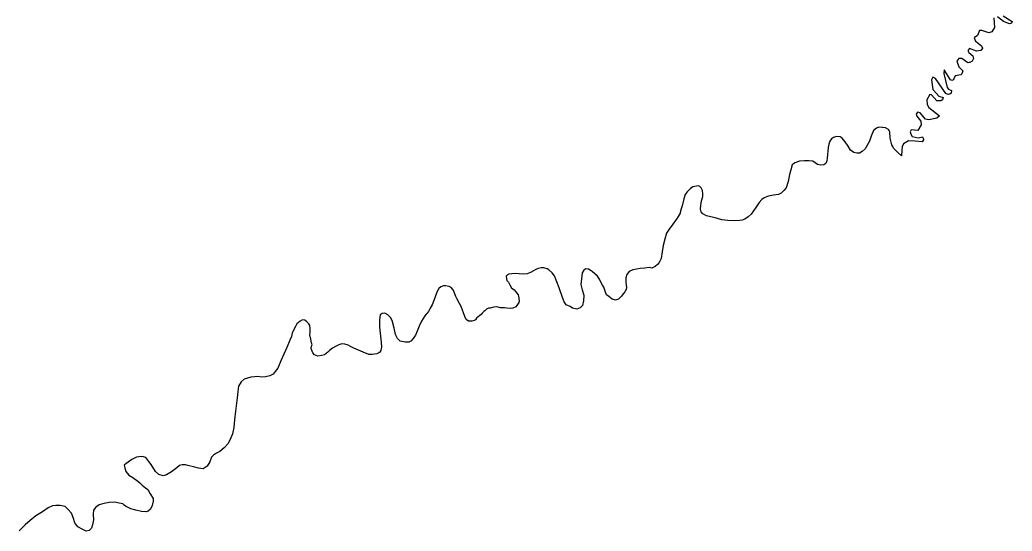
# Model space of a CAD drawing. Extents: x -312 to 667, y -1017 to 963.
# Drawn here: x 566.8 to 656.8, y 561.4 to 607.9 of the extents above; entities that cross this region are included whole.
import ezdxf

# ---------------------------------------------------------------- set-up
doc = ezdxf.new("R2010")
doc.units = 0
doc.header["$MEASUREMENT"] = 0
doc.layers.add('LINEAS_DE_MAPA', color=7, linetype='CONTINUOUS')

msp = doc.modelspace()

# ---------------------------------------------------------------- linework, layer by layer
at = {"layer": 'LINEAS_DE_MAPA', "color": 7}
for points in [[(655.162, 608.056), (655.209, 607.19), (654.98, 606.782), (654.704, 606.7), (654.06, 606.924), (653.849, 606.901), (653.673, 606.471), (653.375, 606.253), (653.497, 605.958), (653.593, 605.878), (654.037, 605.514), (654.119, 605.32), (653.975, 605.108), (653.59, 605.029), (652.936, 605.281), (652.798, 605.109), (652.88, 604.916), (653.236, 604.626), (653.32, 604.364), (653.176, 604.137), (652.987, 603.999), (652.888, 603.992), (652.806, 603.986), (652.243, 604.377), (651.978, 604.362), (651.803, 604.126), (651.973, 603.616), (652.331, 603.242), (652.262, 602.976), (652.151, 602.881), (651.642, 602.807), (651.526, 602.523), (651.487, 602.43), (651.339, 602.369), (651.224, 602.429), (650.657, 603.333), (650.605, 602.995), (650.908, 601.729), (651.026, 601.587), (651.325, 601.471), (651.273, 601.217), (651.164, 601.136), (651.018, 601.09), (650.812, 601.189), (649.857, 602.543), (649.626, 602.661), (649.494, 602.432), (649.61, 601.569), (649.672, 601.501), (650.178, 600.94), (650.563, 600.826), (650.488, 600.617), (650.334, 600.516), (649.977, 600.529), (649.491, 601.061), (649.358, 601.095), (649.064, 600.614), (649.093, 600.18), (649.26, 599.918), (650.222, 599.148), (649.972, 598.964), (649.244, 598.813), (648.948, 598.873), (648.466, 599.431), (648.356, 599.455), (648.239, 599.481), (648.104, 599.321), (648.155, 599.119), (648.529, 598.675), (648.562, 598.336), (648.264, 597.843), (647.662, 597.893), (647.566, 597.715), (647.614, 597.486), (647.749, 597.284), (648.3, 597.172), (648.687, 597.266), (648.731, 597.132), (648.781, 596.973), (648.657, 596.799), (648.027, 596.848), (647.399, 596.896), (646.971, 596.629), (646.829, 596.333), (646.814, 596.032), (646.792, 595.542), (646.487, 595.797), (646.053, 596.227), (645.988, 596.371), (645.912, 596.541), (645.763, 597.133), (645.714, 597.71), (645.607, 597.916), (645.32, 598.064), (645.051, 598.106), (645.037, 598.106), (644.708, 598.124), (644.508, 598.052), (644.25, 597.834), (644.031, 597.316), (643.859, 596.877), (643.475, 596.178), (643.209, 595.909), (642.964, 595.774), (642.722, 595.776), (642.438, 595.838), (642.162, 596.054), (641.939, 596.398), (641.658, 596.804), (641.395, 597.121), (641.209, 597.254), (640.867, 597.272), (640.598, 597.21), (640.437, 597.062), (640.285, 596.862), (640.176, 596.602), (640.11, 596.285), (640.032, 595.332), (639.989, 595.062), (639.903, 594.834), (639.729, 594.724), (639.467, 594.695), (639.146, 594.745), (638.946, 594.896), (638.743, 595.031), (638.373, 595.089), (637.991, 595.078), (637.538, 595.046), (637.099, 594.889), (636.945, 594.766), (636.863, 594.7), (636.724, 594.257), (636.606, 593.828), (636.491, 593.19), (636.301, 592.633), (636.088, 592.374), (635.863, 592.149), (635.605, 592.034), (635.161, 591.948), (634.708, 591.857), (634.626, 591.841), (634.313, 591.716), (634.1, 591.56), (633.851, 591.288), (633.573, 590.83), (633.135, 590.226), (632.874, 589.992), (632.563, 589.764), (632.32, 589.699), (632.113, 589.643), (631.612, 589.635), (631.028, 589.656), (630.487, 589.723), (629.877, 589.903), (629.093, 590.075), (628.76, 590.265), (628.598, 590.444), (628.531, 590.679), (628.586, 591.033), (628.631, 591.439), (628.764, 591.85), (628.767, 592.091), (628.708, 592.376), (628.607, 592.615), (628.49, 592.754), (628.358, 592.792), (628.168, 592.786), (627.846, 592.716), (627.594, 592.531), (627.327, 592.26), (627.151, 592.013), (627.021, 591.618), (626.874, 591.004), (626.794, 590.706), (626.7, 590.383), (626.683, 590.326), (626.423, 589.866), (626.045, 589.322), (625.7, 588.875), (625.47, 588.498), (625.317, 587.953), (625.144, 587.392), (625.054, 586.803), (624.96, 586.197), (624.802, 585.844), (624.793, 585.833), (624.655, 585.676), (624.436, 585.485), (624.138, 585.343), (623.883, 585.379), (623.49, 585.337), (623.071, 585.298), (622.723, 585.224), (622.406, 585.169), (622.075, 585.038), (621.853, 584.764), (621.78, 584.465), (621.777, 584.105), (621.801, 583.766), (621.83, 583.607), (621.795, 583.38), (621.663, 583.194), (621.435, 582.873), (621.366, 582.775), (621.093, 582.508), (620.821, 582.42), (620.526, 582.518), (620.226, 582.747), (620.018, 582.905), (619.889, 583.236), (619.761, 583.59), (619.637, 583.789), (619.544, 584.01), (619.389, 584.344), (619.196, 584.605), (618.946, 584.824), (618.718, 585.014), (618.63, 585.089), (618.385, 585.233), (618.15, 585.256), (617.948, 585.154), (617.801, 584.897), (617.731, 584.35), (617.681, 583.851), (617.806, 583.367), (617.955, 582.865), (617.929, 582.35), (617.84, 581.951), (617.631, 581.717), (617.334, 581.602), (616.935, 581.69), (616.704, 581.833), (616.369, 581.99), (616.172, 582.274), (616.031, 582.655), (615.716, 583.541), (615.506, 584.079), (615.287, 584.645), (615.089, 584.915), (614.77, 585.177), (614.625, 585.278), (614.32, 585.366), (614.238, 585.369), (614.095, 585.374), (613.819, 585.309), (613.591, 585.212), (613.385, 585.083), (613.109, 584.94), (612.826, 584.824), (612.471, 584.772), (612.09, 584.803), (611.735, 584.831), (611.415, 584.828), (611.156, 584.786), (611.042, 584.738), (610.9, 584.601), (610.932, 584.369), (610.973, 584.203), (611.111, 584.062), (611.231, 583.805), (611.39, 583.54), (611.627, 583.357), (611.786, 583.174), (611.986, 582.916), (612.018, 582.779), (612.056, 582.587), (612.099, 582.354), (612.064, 582.214), (611.954, 582.017), (611.789, 581.803), (611.521, 581.71), (611.313, 581.663), (610.973, 581.689), (610.751, 581.724), (610.566, 581.738), (610.394, 581.737), (610.062, 581.828), (609.79, 581.791), (609.471, 581.706), (609.311, 581.704), (609.137, 581.612), (608.968, 581.464), (608.883, 581.394), (608.862, 581.375), (608.746, 581.233), (608.648, 581.114), (608.517, 581.042), (608.365, 580.919), (608.224, 580.781), (608.125, 580.649), (607.993, 580.577), (607.786, 580.528), (607.609, 580.502), (607.492, 580.519), (607.287, 580.657), (607.146, 580.947), (606.843, 581.843), (606.687, 582.12), (606.47, 582.525), (606.357, 582.743), (606.178, 583.143), (606.106, 583.366), (605.91, 583.57), (605.752, 583.66), (605.415, 583.725), (605.24, 583.712), (604.974, 583.619), (604.793, 583.487), (604.623, 583.154), (604.452, 582.649), (604.208, 582.008), (604.028, 581.702), (603.876, 581.407), (603.7, 581.221), (603.654, 581.157), (603.539, 580.997), (603.241, 580.512), (603.03, 580.074), (602.834, 579.594), (602.676, 579.23), (602.468, 578.935), (602.268, 578.702), (602.071, 578.609), (601.761, 578.595), (601.289, 578.708), (601.057, 578.928), (600.904, 579.233), (600.886, 579.27), (600.871, 579.303), (600.868, 579.306), (600.755, 579.893), (600.574, 580.573), (600.411, 580.842), (600.165, 581.106), (599.899, 581.228), (599.672, 581.222), (599.489, 581.086), (599.418, 580.626), (599.42, 579.973), (599.48, 579.433), (599.558, 578.605), (599.61, 578.148), (599.585, 578.037), (599.544, 577.853), (599.434, 577.666), (599.172, 577.561), (598.752, 577.483), (598.447, 577.489), (597.927, 577.692), (597.085, 578.065), (596.781, 578.213), (596.574, 578.326), (596.264, 578.435), (596.001, 578.454), (595.744, 578.372), (595.414, 578.217), (595.144, 578.055), (594.889, 577.847), (594.723, 577.712), (594.441, 577.468), (594.164, 577.388), (593.829, 577.338), (593.521, 577.466), (593.365, 577.633), (593.309, 577.805), (593.25, 577.956), (593.22, 578.022), (593.253, 578.242), (593.312, 578.355), (593.239, 578.55), (593.188, 578.884), (593.106, 579.284), (593.123, 579.527), (593.135, 579.872), (593.112, 580.12), (593.013, 580.279), (592.835, 580.448), (592.653, 580.598), (592.434, 580.632), (592.213, 580.523), (591.911, 580.283), (591.82, 580.093), (591.497, 579.448), (591.428, 579.132), (591.294, 578.786), (591.007, 578.115), (590.457, 576.912), (590.194, 576.259), (589.962, 575.947), (589.859, 575.81), (589.783, 575.709), (589.473, 575.552), (589.069, 575.451), (588.758, 575.416), (588.34, 575.481), (588.08, 575.456), (587.759, 575.427), (587.142, 575.256), (586.859, 575.012), (586.635, 574.619), (586.563, 574.14), (586.515, 573.555), (586.369, 572.333), (586.273, 571.569), (586.271, 571.551), (586.206, 570.869), (586.094, 570.273), (585.874, 569.755), (585.653, 569.382), (585.314, 569.026), (584.936, 568.694), (584.627, 568.537), (584.354, 568.356), (584.181, 568.158), (584.014, 567.734), (583.791, 567.339), (583.407, 567.093), (582.987, 567.156), (582.557, 567.282), (582.045, 567.401), (581.809, 567.474), (581.793, 567.481), (581.527, 567.48), (581.289, 567.394), (581.033, 567.187), (580.56, 566.828), (580.393, 566.735), (580.1, 566.554), (579.783, 566.48), (579.41, 566.578), (579.108, 566.868), (578.713, 567.499), (578.491, 567.779), (578.321, 568.007), (578.22, 568.145), (577.887, 568.238), (577.596, 568.199), (577.364, 568.153), (576.946, 567.951), (576.397, 567.565), (576.253, 567.424), (576.3, 567.194), (576.395, 566.873), (576.688, 566.523), (577.043, 566.306), (577.484, 565.994), (577.666, 565.843), (577.875, 565.608), (578.186, 565.376), (578.387, 565.224), (578.616, 564.842), (578.877, 564.415), (578.881, 564.17), (578.799, 563.775), (578.648, 563.451), (578.436, 563.259), (578.244, 563.207), (577.819, 563.23), (577.327, 563.345), (576.854, 563.458), (576.383, 563.713), (576.266, 563.807), (576.128, 563.916), (575.656, 564.027), (575.396, 564.067), (574.906, 564.06), (574.442, 563.968), (574.196, 563.897), (573.974, 563.835), (573.675, 563.614), (573.47, 563.341), (573.456, 562.975), (573.459, 562.465), (573.37, 562.009), (573.285, 561.716), (573.069, 561.504), (572.794, 561.444), (572.453, 561.618), (572.04, 561.844), (571.786, 562.188), (571.616, 562.683), (571.491, 563.069), (571.137, 563.428), (570.889, 563.671), (570.433, 563.761), (570.068, 563.774), (569.756, 563.739), (569.365, 563.575), (568.84, 563.206), (568.231, 562.829), (567.721, 562.417), (567.272, 562.016), (566.743, 561.484)], [(655.162, 608.056), (655.209, 607.19), (654.98, 606.782), (654.704, 606.7), (654.06, 606.924), (653.849, 606.901), (653.673, 606.471), (653.375, 606.253), (653.497, 605.958), (653.593, 605.878), (654.037, 605.514), (654.119, 605.32), (653.975, 605.108), (653.59, 605.029), (652.936, 605.281), (652.798, 605.109), (652.88, 604.916), (653.236, 604.626), (653.32, 604.364), (653.176, 604.137), (652.987, 603.999), (652.888, 603.992), (652.806, 603.986), (652.243, 604.377), (651.978, 604.362), (651.803, 604.126), (651.973, 603.616), (652.331, 603.242), (652.262, 602.976), (652.151, 602.881), (651.642, 602.807), (651.526, 602.523), (651.487, 602.43), (651.339, 602.369), (651.224, 602.429), (650.657, 603.333), (650.605, 602.995), (650.908, 601.729), (651.026, 601.587), (651.325, 601.471), (651.273, 601.217), (651.164, 601.136), (651.018, 601.09), (650.812, 601.189), (649.857, 602.543), (649.626, 602.661), (649.494, 602.432), (649.61, 601.569), (649.672, 601.501), (650.178, 600.94), (650.563, 600.826), (650.488, 600.617), (650.334, 600.516), (649.977, 600.529), (649.491, 601.061), (649.358, 601.095), (649.064, 600.614), (649.093, 600.18), (649.26, 599.918), (650.222, 599.148), (649.972, 598.964), (649.244, 598.813), (648.948, 598.873), (648.466, 599.431), (648.356, 599.455), (648.239, 599.481), (648.104, 599.321), (648.155, 599.119), (648.529, 598.675), (648.562, 598.336), (648.264, 597.843), (647.662, 597.893), (647.566, 597.715), (647.614, 597.486), (647.749, 597.284), (648.3, 597.172), (648.687, 597.266), (648.731, 597.132), (648.781, 596.973), (648.657, 596.799), (648.027, 596.848), (647.399, 596.896), (646.971, 596.629), (646.829, 596.333), (646.814, 596.032), (646.792, 595.542), (646.487, 595.797), (646.053, 596.227), (645.988, 596.371), (645.912, 596.541), (645.763, 597.133), (645.714, 597.71), (645.607, 597.916), (645.32, 598.064), (645.051, 598.106), (645.037, 598.106), (644.708, 598.124), (644.508, 598.052), (644.25, 597.834), (644.031, 597.316), (643.859, 596.877), (643.475, 596.178), (643.209, 595.909), (642.964, 595.774), (642.722, 595.776), (642.438, 595.838), (642.162, 596.054), (641.939, 596.398), (641.658, 596.804), (641.395, 597.121), (641.209, 597.254), (640.867, 597.272), (640.598, 597.21), (640.437, 597.062), (640.285, 596.862), (640.176, 596.602), (640.11, 596.285), (640.032, 595.332), (639.989, 595.062), (639.903, 594.834), (639.729, 594.724), (639.467, 594.695), (639.146, 594.745), (638.946, 594.896), (638.743, 595.031), (638.373, 595.089), (637.991, 595.078), (637.538, 595.046), (637.099, 594.889), (636.945, 594.766), (636.863, 594.7), (636.724, 594.257), (636.606, 593.828), (636.491, 593.19), (636.301, 592.633), (636.088, 592.374), (635.863, 592.149), (635.605, 592.034), (635.161, 591.948), (634.708, 591.857), (634.626, 591.841), (634.313, 591.716), (634.1, 591.56), (633.851, 591.288), (633.573, 590.83), (633.135, 590.226), (632.874, 589.992), (632.563, 589.764), (632.32, 589.699), (632.113, 589.643), (631.612, 589.635), (631.028, 589.656), (630.487, 589.723), (629.877, 589.903), (629.093, 590.075), (628.76, 590.265), (628.598, 590.444), (628.531, 590.679), (628.586, 591.033), (628.631, 591.439), (628.764, 591.85), (628.767, 592.091), (628.708, 592.376), (628.607, 592.615), (628.49, 592.754), (628.358, 592.792), (628.168, 592.786), (627.846, 592.716), (627.594, 592.531), (627.327, 592.26), (627.151, 592.013), (627.021, 591.618), (626.874, 591.004), (626.794, 590.706), (626.7, 590.383), (626.683, 590.326), (626.423, 589.866), (626.045, 589.322), (625.7, 588.875), (625.47, 588.498), (625.317, 587.953), (625.144, 587.392), (625.054, 586.803), (624.96, 586.197), (624.802, 585.844), (624.793, 585.833), (624.655, 585.676), (624.436, 585.485), (624.138, 585.343), (623.883, 585.379), (623.49, 585.337), (623.071, 585.298), (622.723, 585.224), (622.406, 585.169), (622.075, 585.038), (621.853, 584.764), (621.78, 584.465), (621.777, 584.105), (621.801, 583.766), (621.83, 583.607), (621.795, 583.38), (621.663, 583.194), (621.435, 582.873), (621.366, 582.775), (621.093, 582.508), (620.821, 582.42), (620.526, 582.518), (620.226, 582.747), (620.018, 582.905), (619.889, 583.236), (619.761, 583.59), (619.637, 583.789), (619.544, 584.01), (619.389, 584.344), (619.196, 584.605), (618.946, 584.824), (618.718, 585.014), (618.63, 585.089), (618.385, 585.233), (618.15, 585.256), (617.948, 585.154), (617.801, 584.897), (617.731, 584.35), (617.681, 583.851), (617.806, 583.367), (617.955, 582.865), (617.929, 582.35), (617.84, 581.951), (617.631, 581.717), (617.334, 581.602), (616.935, 581.69), (616.704, 581.833), (616.369, 581.99), (616.172, 582.274), (616.031, 582.655), (615.716, 583.541), (615.506, 584.079), (615.287, 584.645), (615.089, 584.915), (614.77, 585.177), (614.625, 585.278), (614.32, 585.366), (614.238, 585.369), (614.095, 585.374), (613.819, 585.309), (613.591, 585.212), (613.385, 585.083), (613.109, 584.94), (612.826, 584.824), (612.471, 584.772), (612.09, 584.803), (611.735, 584.831), (611.415, 584.828), (611.156, 584.786), (611.042, 584.738), (610.9, 584.601), (610.932, 584.369), (610.973, 584.203), (611.111, 584.062), (611.231, 583.805), (611.39, 583.54), (611.627, 583.357), (611.786, 583.174), (611.986, 582.916), (612.018, 582.779), (612.056, 582.587), (612.099, 582.354), (612.064, 582.214), (611.954, 582.017), (611.789, 581.803), (611.521, 581.71), (611.313, 581.663), (610.973, 581.689), (610.751, 581.724), (610.566, 581.738), (610.394, 581.737), (610.062, 581.828), (609.79, 581.791), (609.471, 581.706), (609.311, 581.704), (609.137, 581.612), (608.968, 581.464), (608.883, 581.394), (608.862, 581.375), (608.746, 581.233), (608.648, 581.114), (608.517, 581.042), (608.365, 580.919), (608.224, 580.781), (608.125, 580.649), (607.993, 580.577), (607.786, 580.528), (607.609, 580.502), (607.492, 580.519), (607.287, 580.657), (607.146, 580.947), (606.843, 581.843), (606.687, 582.12), (606.47, 582.525), (606.357, 582.743), (606.178, 583.143), (606.106, 583.366), (605.91, 583.57), (605.752, 583.66), (605.415, 583.725), (605.24, 583.712), (604.974, 583.619), (604.793, 583.487), (604.623, 583.154), (604.452, 582.649), (604.208, 582.008), (604.028, 581.702), (603.876, 581.407), (603.7, 581.221), (603.654, 581.157), (603.539, 580.997), (603.241, 580.512), (603.03, 580.074), (602.834, 579.594), (602.676, 579.23), (602.468, 578.935), (602.268, 578.702), (602.071, 578.609), (601.761, 578.595), (601.289, 578.708), (601.057, 578.928), (600.904, 579.233), (600.886, 579.27), (600.871, 579.303), (600.868, 579.306), (600.755, 579.893), (600.574, 580.573), (600.411, 580.842), (600.165, 581.106), (599.899, 581.228), (599.672, 581.222), (599.489, 581.086), (599.418, 580.626), (599.42, 579.973), (599.48, 579.433), (599.558, 578.605), (599.61, 578.148), (599.585, 578.037), (599.544, 577.853), (599.434, 577.666), (599.172, 577.561), (598.752, 577.483), (598.447, 577.489), (597.927, 577.692), (597.085, 578.065), (596.781, 578.213), (596.574, 578.326), (596.264, 578.435), (596.001, 578.454), (595.744, 578.372), (595.414, 578.217), (595.144, 578.055), (594.889, 577.847), (594.723, 577.712), (594.441, 577.468), (594.164, 577.388), (593.829, 577.338), (593.521, 577.466), (593.365, 577.633), (593.309, 577.805), (593.25, 577.956), (593.22, 578.022), (593.253, 578.242), (593.312, 578.355), (593.239, 578.55), (593.188, 578.884), (593.106, 579.284), (593.123, 579.527), (593.135, 579.872), (593.112, 580.12), (593.013, 580.279), (592.835, 580.448), (592.653, 580.598), (592.434, 580.632), (592.213, 580.523), (591.911, 580.283), (591.82, 580.093), (591.497, 579.448), (591.428, 579.132), (591.294, 578.786), (591.007, 578.115), (590.457, 576.912), (590.194, 576.259), (589.962, 575.947), (589.859, 575.81), (589.783, 575.709), (589.473, 575.552), (589.069, 575.451), (588.758, 575.416), (588.34, 575.481), (588.08, 575.456), (587.759, 575.427), (587.142, 575.256), (586.859, 575.012), (586.635, 574.619), (586.563, 574.14), (586.515, 573.555), (586.369, 572.333), (586.273, 571.569), (586.271, 571.551), (586.206, 570.869), (586.094, 570.273), (585.874, 569.755), (585.653, 569.382), (585.314, 569.026), (584.936, 568.694), (584.627, 568.537), (584.354, 568.356), (584.181, 568.158), (584.014, 567.734), (583.791, 567.339), (583.407, 567.093), (582.987, 567.156), (582.557, 567.282), (582.045, 567.401), (581.809, 567.474), (581.793, 567.481), (581.527, 567.48), (581.289, 567.394), (581.033, 567.187), (580.56, 566.828), (580.393, 566.735), (580.1, 566.554), (579.783, 566.48), (579.41, 566.578), (579.108, 566.868), (578.713, 567.499), (578.491, 567.779), (578.321, 568.007), (578.22, 568.145), (577.887, 568.238), (577.596, 568.199), (577.364, 568.153), (576.946, 567.951), (576.397, 567.565), (576.253, 567.424), (576.3, 567.194), (576.395, 566.873), (576.688, 566.523), (577.043, 566.306), (577.484, 565.994), (577.666, 565.843), (577.875, 565.608), (578.186, 565.376), (578.387, 565.224), (578.616, 564.842), (578.877, 564.415), (578.881, 564.17), (578.799, 563.775), (578.648, 563.451), (578.436, 563.259), (578.244, 563.207), (577.819, 563.23), (577.327, 563.345), (576.854, 563.458), (576.383, 563.713), (576.266, 563.807), (576.128, 563.916), (575.656, 564.027), (575.396, 564.067), (574.906, 564.06), (574.442, 563.968), (574.196, 563.897), (573.974, 563.835), (573.675, 563.614), (573.47, 563.341), (573.456, 562.975), (573.459, 562.465), (573.37, 562.009), (573.285, 561.716), (573.069, 561.504), (572.794, 561.444), (572.453, 561.618), (572.04, 561.844), (571.786, 562.188), (571.616, 562.683), (571.491, 563.069), (571.137, 563.428), (570.889, 563.671), (570.433, 563.761), (570.068, 563.774), (569.756, 563.739), (569.365, 563.575), (568.84, 563.206), (568.231, 562.829), (567.721, 562.417), (567.272, 562.016), (566.743, 561.484)], [(655.995, 608.247), (656.816, 607.733), (656.75, 607.576), (656.586, 607.504), (656.025, 607.729), (655.494, 608.143)], [(655.995, 608.247), (656.816, 607.733), (656.75, 607.576), (656.586, 607.504), (656.025, 607.729), (655.494, 608.143)]]:
    msp.add_lwpolyline(points, dxfattribs=at)

doc.saveas('drawing.dxf')
